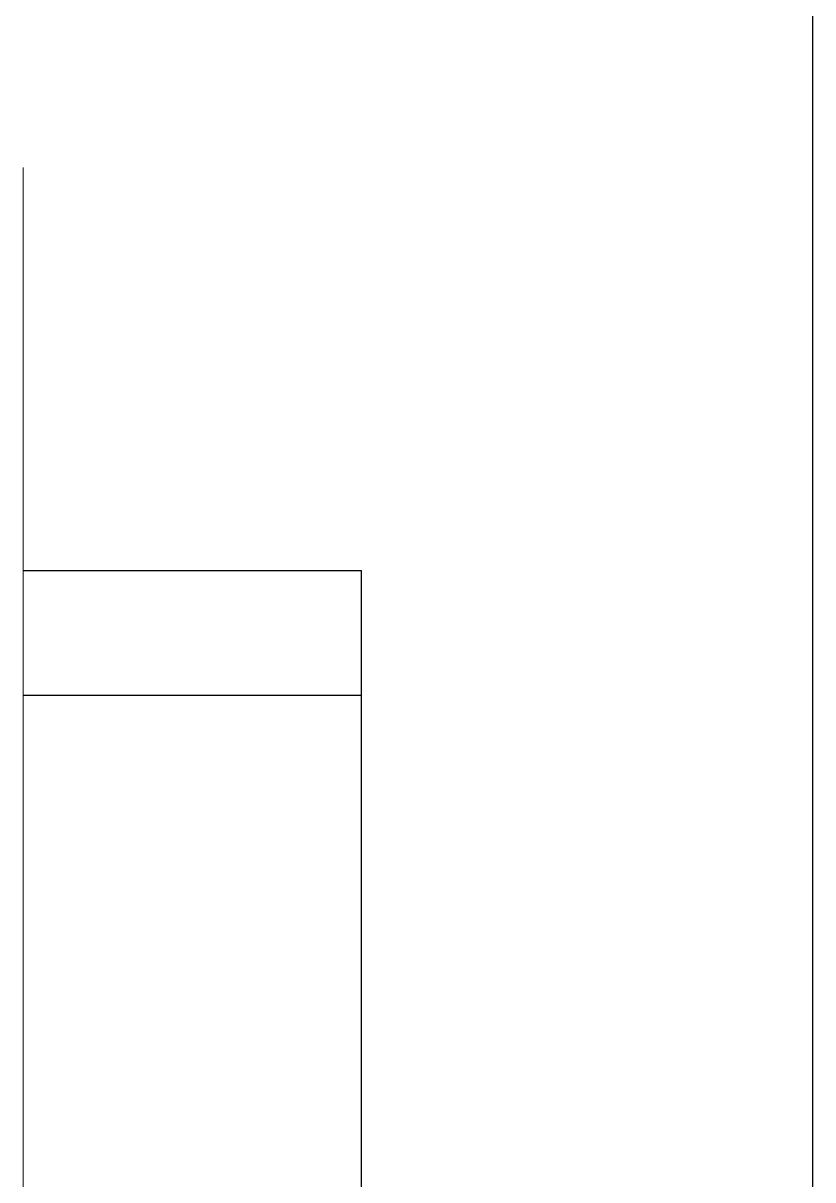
# Model space of a CAD drawing. Header units: millimetres. Extents: x -6000 to 26000, y -6000 to 26000.
# Drawn here: x 152.58 to 156.1, y -4384.46 to -4379.29 of the extents above; entities that cross this region are included whole.
import ezdxf

# ---------------------------------------------------------------- set-up
doc = ezdxf.new("R2010")
doc.units = ezdxf.units.MM
doc.header["$MEASUREMENT"] = 0
doc.layers.add('Чертеж и Рисунок_Ном._пера__21', color=7, linetype='Continuous', lineweight=30)
doc.layers.add('Чертеж и Рисунок_Ном._пера__7', color=7, linetype='Continuous', lineweight=15)

msp = doc.modelspace()

# ---------------------------------------------------------------- linework, layer by layer
at = {"layer": 'Чертеж и Рисунок_Ном._пера__21', "color": 7, "linetype": 'Continuous', "lineweight": 30}
for p, q in [((156.1043, -4554.5445), (156.1043, -4371.2719)), ((152.5765, -4381.7357), (154.0892, -4381.7357)), ((154.0892, -4386.6042), (154.0892, -4381.7357)), ((152.5765, -4382.2921), (154.0892, -4382.2921))]:
    msp.add_line(p, q, dxfattribs=at)
at = {"layer": 'Чертеж и Рисунок_Ном._пера__7', "color": 7, "linetype": 'Continuous', "lineweight": 15}
msp.add_line((152.5783, -4387.8666), (152.5783, -4379.9372), dxfattribs=at)

doc.saveas('drawing.dxf')
